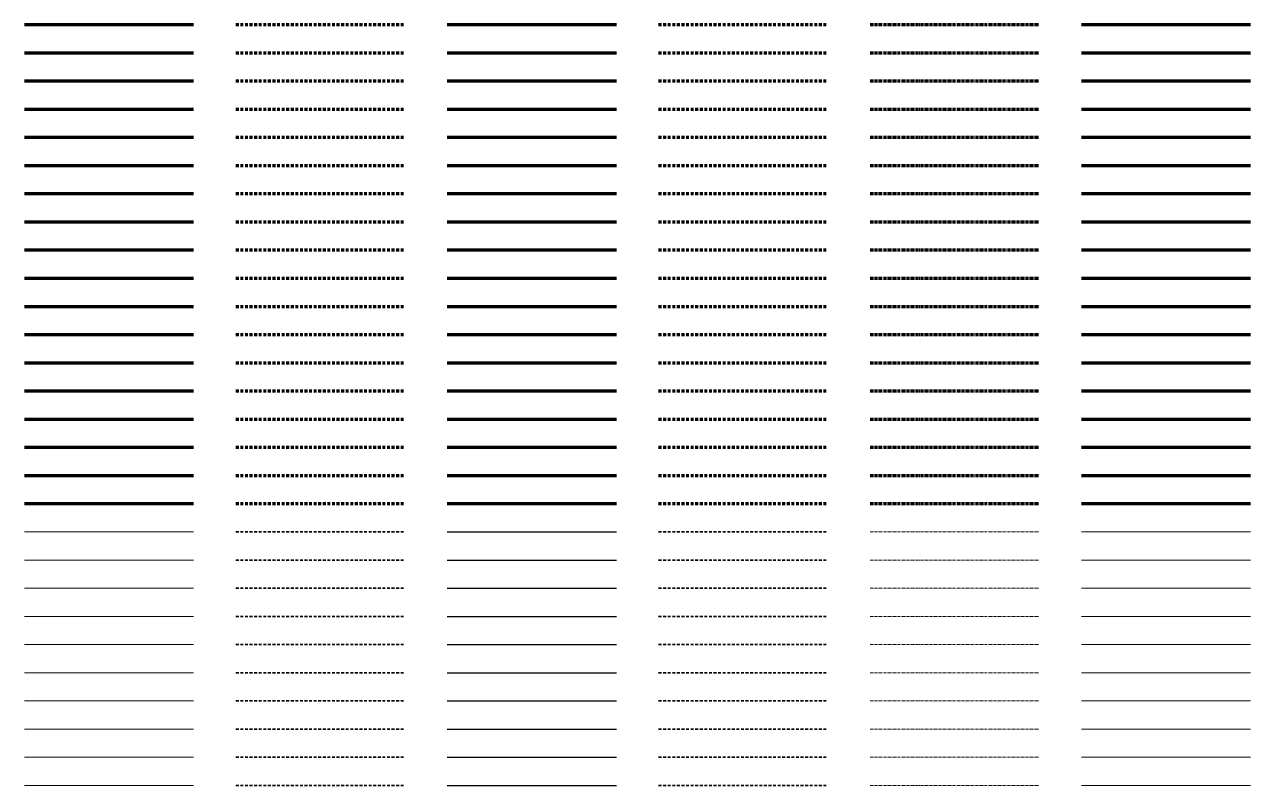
# Model space of a CAD drawing. Header units: metres. Extents: x -170 to 2070, y -13 to 17840.
# Drawn here: x 150 to 1020, y 12260 to 12800 of the extents above; entities that cross this region are included whole.
import ezdxf
from ezdxf.lldxf.tags import DXFTag

# ---------------------------------------------------------------- set-up
doc = ezdxf.new("R2010")
doc.units = ezdxf.units.M
doc.linetypes.add('KL-SO', pattern=[3.25, 2, -1.25])
doc.linetypes.add('KL-VERLATEN-SO', pattern=[3.25, 2, -0.5, 0.25, -0.5])
for name, color, linetype, lineweight in [('B-OI-KL-ET_MS_DISTRIBUTIE_6 kV_1x630Cu as50-G', 12, 'Continuous', 18), ('B-OI-KL-ET_MS_DISTRIBUTIE_6 kV_1x630Cu as50-RESERVE-G', 12, 'KL-RESERVE-SO', 18), ('B-OI-KL-ET_MS_DISTRIBUTIE_6 kV_1x630Cu as50-VERLATEN-G', 12, 'KL-VERLATEN-SO', 18), ('B-OI-KL-ET_MS_DISTRIBUTIE_6 kV_1x630Cu as70-G', 12, 'Continuous', 18), ('B-OI-KL-ET_MS_DISTRIBUTIE_6 kV_1x630Cu as70-RESERVE-G', 12, 'KL-RESERVE-SO', 18), ('B-OI-KL-ET_MS_DISTRIBUTIE_6 kV_1x630Cu as70-VERLATEN-G', 12, 'KL-VERLATEN-SO', 18), ('B-OI-KL-ET_MS_DISTRIBUTIE_6 kV_1x800Alrm as35-G', 12, 'Continuous', 18), ('B-OI-KL-ET_MS_DISTRIBUTIE_6 kV_1x800Alrm as35-RESERVE-G', 12, 'KL-RESERVE-SO', 18), ('B-OI-KL-ET_MS_DISTRIBUTIE_6 kV_1x800Alrm as35-VERLATEN-G', 12, 'KL-VERLATEN-SO', 18), ('B-OI-KL-ET_MS_DISTRIBUTIE_6 kV_1x800Alrm as50-G', 12, 'Continuous', 18), ('B-OI-KL-ET_MS_DISTRIBUTIE_6 kV_1x800Alrm as50-RESERVE-G', 12, 'KL-RESERVE-SO', 18), ('B-OI-KL-ET_MS_DISTRIBUTIE_6 kV_1x800Alrm as50-VERLATEN-G', 12, 'KL-VERLATEN-SO', 18), ('B-OI-KL-ET_MS_DISTRIBUTIE_6 kV_3x240Alrm as35-G', 12, 'Continuous', 18), ('B-OI-KL-ET_MS_DISTRIBUTIE_6 kV_3x240Alrm as35-RESERVE-G', 12, 'KL-RESERVE-SO', 18), ('B-OI-KL-ET_MS_DISTRIBUTIE_6 kV_3x240Alrm as35-VERLATEN-G', 12, 'KL-VERLATEN-SO', 18), ('B-OI-KL-ET_MS_DISTRIBUTIE_6 kV_3x240Alrm as50-G', 12, 'Continuous', 18), ('B-OI-KL-ET_MS_DISTRIBUTIE_6 kV_3x240Alrm as50-RESERVE-G', 12, 'KL-RESERVE-SO', 18), ('B-OI-KL-ET_MS_DISTRIBUTIE_6 kV_3x240Alrm as50-VERLATEN-G', 12, 'KL-VERLATEN-SO', 18), ('B-OI-KL-ET_MS_DISTRIBUTIE_6 kV_3x95Alrm as50-G', 12, 'Continuous', 18), ('B-OI-KL-ET_MS_DISTRIBUTIE_6 kV_3x95Alrm as50-RESERVE-G', 12, 'KL-RESERVE-SO', 18), ('B-OI-KL-ET_MS_DISTRIBUTIE_6 kV_3x95Alrm as50-VERLATEN-G', 12, 'KL-VERLATEN-SO', 18), ('B-OI-KL-ET_MS_DISTRIBUTIE_6 kV_OVERIG-G', 12, 'Continuous', 18), ('B-OI-KL-ET_MS_DISTRIBUTIE_6 kV_OVERIG-RESERVE-G', 12, 'KL-RESERVE-SO', 18), ('B-OI-KL-ET_MS_DISTRIBUTIE_6 kV_OVERIG-VERLATEN-G', 12, 'KL-VERLATEN-SO', 18), ('B-OI-KL-ET_MS_KATTENRUG-G', 7, 'Continuous', 18), ('B-OI-KL-ET_MS_KATTENRUG-RESERVE-G', 7, 'KL-RESERVE-SO', 18), ('B-OI-KL-ET_MS_KATTENRUG-VERLATEN-G', 7, 'KL-VERLATEN-SO', 18), ('B-OI-KL-ET_MS_KRUISING_OVERIG-G', 7, 'Continuous', 18), ('B-OI-KL-ET_MS_KRUISING_OVERIG-RESERVE-G', 7, 'KL-RESERVE-SO', 18), ('B-OI-KL-ET_MS_KRUISING_OVERIG-VERLATEN-G', 7, 'KL-VERLATEN-SO', 18), ('B-OI-KL-ET_MS_MANTELBUIS_GV EPOXY-G', 7, 'Continuous', 70), ('B-OI-KL-ET_MS_MANTELBUIS_GV EPOXY-RESERVE-G', 7, 'KL-RESERVE-SO', 70), ('B-OI-KL-ET_MS_MANTELBUIS_GV EPOXY-VERLATEN-G', 7, 'KL-VERLATEN-SO', 70), ('B-OI-KL-ET_MS_MANTELBUIS_GV EPOXY_150-G', 7, 'Continuous', 70), ('B-OI-KL-ET_MS_MANTELBUIS_GV EPOXY_150-RESERVE-G', 7, 'KL-RESERVE-SO', 70), ('B-OI-KL-ET_MS_MANTELBUIS_GV EPOXY_150-VERLATEN-G', 7, 'KL-VERLATEN-SO', 70), ('B-OI-KL-ET_MS_MANTELBUIS_GV EPOXY_200-G', 7, 'Continuous', 70), ('B-OI-KL-ET_MS_MANTELBUIS_GV EPOXY_200-RESERVE-G', 7, 'KL-RESERVE-SO', 70), ('B-OI-KL-ET_MS_MANTELBUIS_GV EPOXY_200-VERLATEN-G', 7, 'KL-VERLATEN-SO', 70), ('B-OI-KL-ET_MS_MANTELBUIS_GV EPOXY_250-G', 7, 'Continuous', 70), ('B-OI-KL-ET_MS_MANTELBUIS_GV EPOXY_250-RESERVE-G', 7, 'KL-RESERVE-SO', 70), ('B-OI-KL-ET_MS_MANTELBUIS_GV EPOXY_250-VERLATEN-G', 7, 'KL-VERLATEN-SO', 70), ('B-OI-KL-ET_MS_MANTELBUIS_GV EPOXY_300-G', 7, 'Continuous', 70), ('B-OI-KL-ET_MS_MANTELBUIS_GV EPOXY_300-RESERVE-G', 7, 'KL-RESERVE-SO', 70), ('B-OI-KL-ET_MS_MANTELBUIS_GV EPOXY_300-VERLATEN-G', 7, 'KL-VERLATEN-SO', 70), ('B-OI-KL-ET_MS_MANTELBUIS_GV EPOXY_350-G', 7, 'Continuous', 70), ('B-OI-KL-ET_MS_MANTELBUIS_GV EPOXY_350-RESERVE-G', 7, 'KL-RESERVE-SO', 70), ('B-OI-KL-ET_MS_MANTELBUIS_GV EPOXY_350-VERLATEN-G', 7, 'KL-VERLATEN-SO', 70), ('B-OI-KL-ET_MS_MANTELBUIS_GV EPOXY_400-G', 7, 'Continuous', 70), ('B-OI-KL-ET_MS_MANTELBUIS_GV EPOXY_400-RESERVE-G', 7, 'KL-RESERVE-SO', 70), ('B-OI-KL-ET_MS_MANTELBUIS_GV EPOXY_400-VERLATEN-G', 7, 'KL-VERLATEN-SO', 70), ('B-OI-KL-ET_MS_MANTELBUIS_GV EPOXY_558-G', 7, 'Continuous', 70), ('B-OI-KL-ET_MS_MANTELBUIS_GV EPOXY_558-RESERVE-G', 7, 'KL-RESERVE-SO', 70), ('B-OI-KL-ET_MS_MANTELBUIS_GV EPOXY_558-VERLATEN-G', 7, 'KL-VERLATEN-SO', 70), ('B-OI-KL-ET_MS_MANTELBUIS_GV EPOXY_616-G', 7, 'Continuous', 70), ('B-OI-KL-ET_MS_MANTELBUIS_GV EPOXY_616-RESERVE-G', 7, 'KL-RESERVE-SO', 70), ('B-OI-KL-ET_MS_MANTELBUIS_GV EPOXY_616-VERLATEN-G', 7, 'KL-VERLATEN-SO', 70), ('B-OI-KL-ET_MS_MANTELBUIS_HDPE DEELBAAR DN100 -G', 7, 'Continuous', 70), ('B-OI-KL-ET_MS_MANTELBUIS_HDPE DEELBAAR DN100 -RESERVE-G', 7, 'KL-RESERVE-SO', 70), ('B-OI-KL-ET_MS_MANTELBUIS_HDPE DEELBAAR DN100 -VERLATEN-G', 7, 'KL-VERLATEN-SO', 70), ('B-OI-KL-ET_MS_MANTELBUIS_HDPE DEELBAAR DN100_114-G', 7, 'Continuous', 70), ('B-OI-KL-ET_MS_MANTELBUIS_HDPE DEELBAAR DN100_114-RESERVE-G', 7, 'KL-RESERVE-SO', 70), ('B-OI-KL-ET_MS_MANTELBUIS_HDPE DEELBAAR DN100_114-VERLATEN-G', 7, 'KL-VERLATEN-SO', 70), ('B-OI-KL-ET_MS_MANTELBUIS_HDPE DEELBAAR DN150 -G', 7, 'Continuous', 70), ('B-OI-KL-ET_MS_MANTELBUIS_HDPE DEELBAAR DN150 -RESERVE-G', 7, 'KL-RESERVE-SO', 70), ('B-OI-KL-ET_MS_MANTELBUIS_HDPE DEELBAAR DN150 -VERLATEN-G', 7, 'KL-VERLATEN-SO', 70), ('B-OI-KL-ET_MS_MANTELBUIS_HDPE DEELBAAR DN150_165-G', 7, 'Continuous', 70), ('B-OI-KL-ET_MS_MANTELBUIS_HDPE DEELBAAR DN150_165-RESERVE-G', 7, 'KL-RESERVE-SO', 70), ('B-OI-KL-ET_MS_MANTELBUIS_HDPE DEELBAAR DN150_165-VERLATEN-G', 7, 'KL-VERLATEN-SO', 70), ('B-OI-KL-ET_MS_MANTELBUIS_HDPE FLEXIBEL-G', 7, 'Continuous', 70), ('B-OI-KL-ET_MS_MANTELBUIS_HDPE FLEXIBEL-RESERVE-G', 7, 'KL-RESERVE-SO', 70), ('B-OI-KL-ET_MS_MANTELBUIS_HDPE FLEXIBEL-VERLATEN-G', 7, 'KL-VERLATEN-SO', 70), ('B-OI-KL-ET_MS_MANTELBUIS_HDPE FLEXIBEL_110-G', 7, 'Continuous', 70), ('B-OI-KL-ET_MS_MANTELBUIS_HDPE FLEXIBEL_110-RESERVE-G', 7, 'KL-RESERVE-SO', 70), ('B-OI-KL-ET_MS_MANTELBUIS_HDPE FLEXIBEL_110-VERLATEN-G', 7, 'KL-VERLATEN-SO', 70), ('B-OI-KL-ET_MS_MANTELBUIS_HDPE FLEXIBEL_125-G', 7, 'Continuous', 70), ('B-OI-KL-ET_MS_MANTELBUIS_HDPE FLEXIBEL_125-RESERVE-G', 7, 'KL-RESERVE-SO', 70), ('B-OI-KL-ET_MS_MANTELBUIS_HDPE FLEXIBEL_125-VERLATEN-G', 7, 'KL-VERLATEN-SO', 70), ('B-OI-KL-ET_MS_MANTELBUIS_HDPE FLEXIBEL_160-G', 7, 'Continuous', 70), ('B-OI-KL-ET_MS_MANTELBUIS_HDPE FLEXIBEL_160-RESERVE-G', 7, 'KL-RESERVE-SO', 70), ('B-OI-KL-ET_MS_MANTELBUIS_HDPE FLEXIBEL_160-VERLATEN-G', 7, 'KL-VERLATEN-SO', 70), ('B-OI-KL-ET_MS_MANTELBUIS_HDPE FLEXIBEL_200-G', 7, 'Continuous', 70), ('B-OI-KL-ET_MS_MANTELBUIS_HDPE FLEXIBEL_200-RESERVE-G', 7, 'KL-RESERVE-SO', 70), ('B-OI-KL-ET_MS_MANTELBUIS_HDPE FLEXIBEL_200-VERLATEN-G', 7, 'KL-VERLATEN-SO', 70), ('N-OI-KL-ET_MS_DISTRIBUTIE_6 kV_1x630Cu as50-G', 12, 'KL-SO', 35), ('N-OI-KL-ET_MS_DISTRIBUTIE_6 kV_1x630Cu as70-G', 12, 'KL-SO', 35), ('N-OI-KL-ET_MS_DISTRIBUTIE_6 kV_1x800Alrm as35-G', 12, 'KL-SO', 35), ('N-OI-KL-ET_MS_DISTRIBUTIE_6 kV_1x800Alrm as50-G', 12, 'KL-SO', 35), ('N-OI-KL-ET_MS_DISTRIBUTIE_6 kV_3x240Alrm as35-G', 12, 'KL-SO', 35), ('N-OI-KL-ET_MS_DISTRIBUTIE_6 kV_3x240Alrm as50-G', 12, 'KL-SO', 35), ('N-OI-KL-ET_MS_DISTRIBUTIE_6 kV_3x95Alrm as50-G', 12, 'KL-SO', 35), ('N-OI-KL-ET_MS_DISTRIBUTIE_6 kV_OVERIG-G', 12, 'KL-SO', 35), ('N-OI-KL-ET_MS_KATTENRUG-G', 7, 'KL-SO', 35), ('N-OI-KL-ET_MS_KRUISING_OVERIG-G', 7, 'KL-SO', 35), ('N-OI-KL-ET_MS_MANTELBUIS_GV EPOXY-G', 10, 'KL-SO', 70), ('N-OI-KL-ET_MS_MANTELBUIS_GV EPOXY_150-G', 10, 'KL-SO', 70), ('N-OI-KL-ET_MS_MANTELBUIS_GV EPOXY_200-G', 10, 'KL-SO', 70), ('N-OI-KL-ET_MS_MANTELBUIS_GV EPOXY_250-G', 10, 'KL-SO', 70), ('N-OI-KL-ET_MS_MANTELBUIS_GV EPOXY_300-G', 10, 'KL-SO', 70), ('N-OI-KL-ET_MS_MANTELBUIS_GV EPOXY_350-G', 10, 'KL-SO', 70), ('N-OI-KL-ET_MS_MANTELBUIS_GV EPOXY_400-G', 10, 'KL-SO', 70), ('N-OI-KL-ET_MS_MANTELBUIS_GV EPOXY_558-G', 10, 'KL-SO', 70), ('N-OI-KL-ET_MS_MANTELBUIS_GV EPOXY_616-G', 10, 'KL-SO', 70), ('N-OI-KL-ET_MS_MANTELBUIS_HDPE DEELBAAR DN100 -G', 10, 'KL-SO', 70), ('N-OI-KL-ET_MS_MANTELBUIS_HDPE DEELBAAR DN100_114-G', 10, 'KL-SO', 70), ('N-OI-KL-ET_MS_MANTELBUIS_HDPE DEELBAAR DN150 -G', 10, 'KL-SO', 70), ('N-OI-KL-ET_MS_MANTELBUIS_HDPE DEELBAAR DN150_165-G', 10, 'KL-SO', 70), ('N-OI-KL-ET_MS_MANTELBUIS_HDPE FLEXIBEL-G', 10, 'KL-SO', 70), ('N-OI-KL-ET_MS_MANTELBUIS_HDPE FLEXIBEL_110-G', 10, 'KL-SO', 70), ('N-OI-KL-ET_MS_MANTELBUIS_HDPE FLEXIBEL_125-G', 10, 'KL-SO', 70), ('N-OI-KL-ET_MS_MANTELBUIS_HDPE FLEXIBEL_160-G', 10, 'KL-SO', 70), ('N-OI-KL-ET_MS_MANTELBUIS_HDPE FLEXIBEL_200-G', 10, 'KL-SO', 70), ('R-OI-KL-ET_MS_DISTRIBUTIE_6 kV_1x630Cu as50-G', 12, 'KL-SO', 35), ('R-OI-KL-ET_MS_DISTRIBUTIE_6 kV_1x630Cu as70-G', 12, 'KL-SO', 35), ('R-OI-KL-ET_MS_DISTRIBUTIE_6 kV_1x800Alrm as35-G', 12, 'KL-SO', 35), ('R-OI-KL-ET_MS_DISTRIBUTIE_6 kV_1x800Alrm as50-G', 12, 'KL-SO', 35), ('R-OI-KL-ET_MS_DISTRIBUTIE_6 kV_3x240Alrm as35-G', 12, 'KL-SO', 35), ('R-OI-KL-ET_MS_DISTRIBUTIE_6 kV_3x240Alrm as50-G', 12, 'KL-SO', 35), ('R-OI-KL-ET_MS_DISTRIBUTIE_6 kV_3x95Alrm as50-G', 12, 'KL-SO', 35), ('R-OI-KL-ET_MS_DISTRIBUTIE_6 kV_OVERIG-G', 12, 'KL-SO', 35), ('R-OI-KL-ET_MS_KATTENRUG-G', 7, 'KL-SO', 35), ('R-OI-KL-ET_MS_KRUISING_OVERIG-G', 7, 'KL-SO', 35), ('R-OI-KL-ET_MS_MANTELBUIS_GV EPOXY-G', 10, 'KL-SO', 70), ('R-OI-KL-ET_MS_MANTELBUIS_GV EPOXY_150-G', 10, 'KL-SO', 70), ('R-OI-KL-ET_MS_MANTELBUIS_GV EPOXY_200-G', 10, 'KL-SO', 70), ('R-OI-KL-ET_MS_MANTELBUIS_GV EPOXY_250-G', 10, 'KL-SO', 70), ('R-OI-KL-ET_MS_MANTELBUIS_GV EPOXY_300-G', 10, 'KL-SO', 70), ('R-OI-KL-ET_MS_MANTELBUIS_GV EPOXY_350-G', 10, 'KL-SO', 70), ('R-OI-KL-ET_MS_MANTELBUIS_GV EPOXY_400-G', 10, 'KL-SO', 70), ('R-OI-KL-ET_MS_MANTELBUIS_GV EPOXY_558-G', 10, 'KL-SO', 70), ('R-OI-KL-ET_MS_MANTELBUIS_GV EPOXY_616-G', 10, 'KL-SO', 70), ('R-OI-KL-ET_MS_MANTELBUIS_HDPE DEELBAAR DN100 -G', 10, 'KL-SO', 70), ('R-OI-KL-ET_MS_MANTELBUIS_HDPE DEELBAAR DN100_114-G', 10, 'KL-SO', 70), ('R-OI-KL-ET_MS_MANTELBUIS_HDPE DEELBAAR DN150 -G', 10, 'KL-SO', 70), ('R-OI-KL-ET_MS_MANTELBUIS_HDPE DEELBAAR DN150_165-G', 10, 'KL-SO', 70), ('R-OI-KL-ET_MS_MANTELBUIS_HDPE FLEXIBEL-G', 10, 'KL-SO', 70), ('R-OI-KL-ET_MS_MANTELBUIS_HDPE FLEXIBEL_110-G', 10, 'KL-SO', 70), ('R-OI-KL-ET_MS_MANTELBUIS_HDPE FLEXIBEL_125-G', 10, 'KL-SO', 70), ('R-OI-KL-ET_MS_MANTELBUIS_HDPE FLEXIBEL_160-G', 10, 'KL-SO', 70), ('R-OI-KL-ET_MS_MANTELBUIS_HDPE FLEXIBEL_200-G', 10, 'KL-SO', 70), ('V-OI-KL-ET_MS_DISTRIBUTIE_6 kV_1x630Cu as50-G', 12, 'V-KL-SO', 25), ('V-OI-KL-ET_MS_DISTRIBUTIE_6 kV_1x630Cu as70-G', 12, 'V-KL-SO', 25), ('V-OI-KL-ET_MS_DISTRIBUTIE_6 kV_1x800Alrm as35-G', 12, 'V-KL-SO', 25), ('V-OI-KL-ET_MS_DISTRIBUTIE_6 kV_1x800Alrm as50-G', 12, 'V-KL-SO', 25), ('V-OI-KL-ET_MS_DISTRIBUTIE_6 kV_3x240Alrm as35-G', 12, 'V-KL-SO', 25), ('V-OI-KL-ET_MS_DISTRIBUTIE_6 kV_3x240Alrm as50-G', 12, 'V-KL-SO', 25), ('V-OI-KL-ET_MS_DISTRIBUTIE_6 kV_3x95Alrm as50-G', 12, 'V-KL-SO', 25), ('V-OI-KL-ET_MS_DISTRIBUTIE_6 kV_OVERIG-G', 12, 'V-KL-SO', 25), ('V-OI-KL-ET_MS_KATTENRUG-G', 7, 'V-KL-SO', 25), ('V-OI-KL-ET_MS_KRUISING_OVERIG-G', 7, 'V-KL-SO', 25), ('V-OI-KL-ET_MS_MANTELBUIS_GV EPOXY-G', 7, 'V-KL-SO', 70), ('V-OI-KL-ET_MS_MANTELBUIS_GV EPOXY_150-G', 7, 'V-KL-SO', 70), ('V-OI-KL-ET_MS_MANTELBUIS_GV EPOXY_200-G', 7, 'V-KL-SO', 70), ('V-OI-KL-ET_MS_MANTELBUIS_GV EPOXY_250-G', 7, 'V-KL-SO', 70), ('V-OI-KL-ET_MS_MANTELBUIS_GV EPOXY_300-G', 7, 'V-KL-SO', 70), ('V-OI-KL-ET_MS_MANTELBUIS_GV EPOXY_350-G', 7, 'V-KL-SO', 70), ('V-OI-KL-ET_MS_MANTELBUIS_GV EPOXY_400-G', 7, 'V-KL-SO', 70), ('V-OI-KL-ET_MS_MANTELBUIS_GV EPOXY_558-G', 7, 'V-KL-SO', 70), ('V-OI-KL-ET_MS_MANTELBUIS_GV EPOXY_616-G', 7, 'V-KL-SO', 70), ('V-OI-KL-ET_MS_MANTELBUIS_HDPE DEELBAAR DN100 -G', 7, 'V-KL-SO', 70), ('V-OI-KL-ET_MS_MANTELBUIS_HDPE DEELBAAR DN100_114-G', 7, 'V-KL-SO', 70), ('V-OI-KL-ET_MS_MANTELBUIS_HDPE DEELBAAR DN150 -G', 7, 'V-KL-SO', 70), ('V-OI-KL-ET_MS_MANTELBUIS_HDPE DEELBAAR DN150_165-G', 7, 'V-KL-SO', 70), ('V-OI-KL-ET_MS_MANTELBUIS_HDPE FLEXIBEL-G', 7, 'V-KL-SO', 70), ('V-OI-KL-ET_MS_MANTELBUIS_HDPE FLEXIBEL_110-G', 7, 'V-KL-SO', 70), ('V-OI-KL-ET_MS_MANTELBUIS_HDPE FLEXIBEL_125-G', 7, 'V-KL-SO', 70), ('V-OI-KL-ET_MS_MANTELBUIS_HDPE FLEXIBEL_160-G', 7, 'V-KL-SO', 70), ('V-OI-KL-ET_MS_MANTELBUIS_HDPE FLEXIBEL_200-G', 7, 'V-KL-SO', 70)]:
    doc.layers.add(name, color=color, linetype=linetype, lineweight=lineweight)
tags = doc.linetypes.add('KL-RESERVE-SO', pattern='A,7,-2,["RS",Standard,S=1,R=0,X=-1,Y=-0.5],-1.5', length=10.5).pattern_tags.tags
tags[6] = DXFTag(74, 10)
doc.linetypes.add('V-KL-SO', pattern='A,2,[24,nlcs.shx,S=0.75,R=0,X=0,Y=0],2', length=4)

msp = doc.modelspace()

# ---------------------------------------------------------------- linework, layer by layer
at = {"layer": 'B-OI-KL-ET_MS_DISTRIBUTIE_6 kV_1x630Cu as50-G'}
msp.add_line((150, 12260), (270, 12260), dxfattribs=at)
at = {"layer": 'B-OI-KL-ET_MS_DISTRIBUTIE_6 kV_1x630Cu as50-RESERVE-G'}
msp.add_line((900, 12260), (1020, 12260), dxfattribs=at)
at = {"layer": 'B-OI-KL-ET_MS_DISTRIBUTIE_6 kV_1x630Cu as50-VERLATEN-G'}
msp.add_line((750, 12260), (870, 12260), dxfattribs=at)
at = {"layer": 'B-OI-KL-ET_MS_DISTRIBUTIE_6 kV_1x630Cu as70-G'}
msp.add_line((150, 12280), (270, 12280), dxfattribs=at)
at = {"layer": 'B-OI-KL-ET_MS_DISTRIBUTIE_6 kV_1x630Cu as70-RESERVE-G'}
msp.add_line((900, 12280), (1020, 12280), dxfattribs=at)
at = {"layer": 'B-OI-KL-ET_MS_DISTRIBUTIE_6 kV_1x630Cu as70-VERLATEN-G'}
msp.add_line((750, 12280), (870, 12280), dxfattribs=at)
at = {"layer": 'B-OI-KL-ET_MS_DISTRIBUTIE_6 kV_1x800Alrm as35-G'}
msp.add_line((150, 12300), (270, 12300), dxfattribs=at)
at = {"layer": 'B-OI-KL-ET_MS_DISTRIBUTIE_6 kV_1x800Alrm as35-RESERVE-G'}
msp.add_line((900, 12300), (1020, 12300), dxfattribs=at)
at = {"layer": 'B-OI-KL-ET_MS_DISTRIBUTIE_6 kV_1x800Alrm as35-VERLATEN-G'}
msp.add_line((750, 12300), (870, 12300), dxfattribs=at)
at = {"layer": 'B-OI-KL-ET_MS_DISTRIBUTIE_6 kV_1x800Alrm as50-G'}
msp.add_line((150, 12320), (270, 12320), dxfattribs=at)
at = {"layer": 'B-OI-KL-ET_MS_DISTRIBUTIE_6 kV_1x800Alrm as50-RESERVE-G'}
msp.add_line((900, 12320), (1020, 12320), dxfattribs=at)
at = {"layer": 'B-OI-KL-ET_MS_DISTRIBUTIE_6 kV_1x800Alrm as50-VERLATEN-G'}
msp.add_line((750, 12320), (870, 12320), dxfattribs=at)
at = {"layer": 'B-OI-KL-ET_MS_DISTRIBUTIE_6 kV_3x240Alrm as35-G'}
msp.add_line((150, 12340), (270, 12340), dxfattribs=at)
at = {"layer": 'B-OI-KL-ET_MS_DISTRIBUTIE_6 kV_3x240Alrm as35-RESERVE-G'}
msp.add_line((900, 12340), (1020, 12340), dxfattribs=at)
at = {"layer": 'B-OI-KL-ET_MS_DISTRIBUTIE_6 kV_3x240Alrm as35-VERLATEN-G'}
msp.add_line((750, 12340), (870, 12340), dxfattribs=at)
at = {"layer": 'B-OI-KL-ET_MS_DISTRIBUTIE_6 kV_3x240Alrm as50-G'}
msp.add_line((150, 12360), (270, 12360), dxfattribs=at)
at = {"layer": 'B-OI-KL-ET_MS_DISTRIBUTIE_6 kV_3x240Alrm as50-RESERVE-G'}
msp.add_line((900, 12360), (1020, 12360), dxfattribs=at)
at = {"layer": 'B-OI-KL-ET_MS_DISTRIBUTIE_6 kV_3x240Alrm as50-VERLATEN-G'}
msp.add_line((750, 12360), (870, 12360), dxfattribs=at)
at = {"layer": 'B-OI-KL-ET_MS_DISTRIBUTIE_6 kV_3x95Alrm as50-G'}
msp.add_line((150, 12380), (270, 12380), dxfattribs=at)
at = {"layer": 'B-OI-KL-ET_MS_DISTRIBUTIE_6 kV_3x95Alrm as50-RESERVE-G'}
msp.add_line((900, 12380), (1020, 12380), dxfattribs=at)
at = {"layer": 'B-OI-KL-ET_MS_DISTRIBUTIE_6 kV_3x95Alrm as50-VERLATEN-G'}
msp.add_line((750, 12380), (870, 12380), dxfattribs=at)
at = {"layer": 'B-OI-KL-ET_MS_DISTRIBUTIE_6 kV_OVERIG-G'}
msp.add_line((150, 12400), (270, 12400), dxfattribs=at)
at = {"layer": 'B-OI-KL-ET_MS_DISTRIBUTIE_6 kV_OVERIG-RESERVE-G'}
msp.add_line((900, 12400), (1020, 12400), dxfattribs=at)
at = {"layer": 'B-OI-KL-ET_MS_DISTRIBUTIE_6 kV_OVERIG-VERLATEN-G'}
msp.add_line((750, 12400), (870, 12400), dxfattribs=at)
at = {"layer": 'B-OI-KL-ET_MS_KATTENRUG-G'}
msp.add_line((150, 12420), (270, 12420), dxfattribs=at)
at = {"layer": 'B-OI-KL-ET_MS_KATTENRUG-RESERVE-G'}
msp.add_line((900, 12420), (1020, 12420), dxfattribs=at)
at = {"layer": 'B-OI-KL-ET_MS_KATTENRUG-VERLATEN-G'}
msp.add_line((750, 12420), (870, 12420), dxfattribs=at)
at = {"layer": 'B-OI-KL-ET_MS_KRUISING_OVERIG-G'}
msp.add_line((150, 12440), (270, 12440), dxfattribs=at)
at = {"layer": 'B-OI-KL-ET_MS_KRUISING_OVERIG-RESERVE-G'}
msp.add_line((900, 12440), (1020, 12440), dxfattribs=at)
at = {"layer": 'B-OI-KL-ET_MS_KRUISING_OVERIG-VERLATEN-G'}
msp.add_line((750, 12440), (870, 12440), dxfattribs=at)
at = {"layer": 'B-OI-KL-ET_MS_MANTELBUIS_GV EPOXY-G'}
msp.add_line((150, 12460), (270, 12460), dxfattribs=at)
at = {"layer": 'B-OI-KL-ET_MS_MANTELBUIS_GV EPOXY-RESERVE-G'}
msp.add_line((900, 12460), (1020, 12460), dxfattribs=at)
at = {"layer": 'B-OI-KL-ET_MS_MANTELBUIS_GV EPOXY-VERLATEN-G'}
msp.add_line((750, 12460), (870, 12460), dxfattribs=at)
at = {"layer": 'B-OI-KL-ET_MS_MANTELBUIS_GV EPOXY_150-G'}
msp.add_line((150, 12480), (270, 12480), dxfattribs=at)
at = {"layer": 'B-OI-KL-ET_MS_MANTELBUIS_GV EPOXY_150-RESERVE-G'}
msp.add_line((900, 12480), (1020, 12480), dxfattribs=at)
at = {"layer": 'B-OI-KL-ET_MS_MANTELBUIS_GV EPOXY_150-VERLATEN-G'}
msp.add_line((750, 12480), (870, 12480), dxfattribs=at)
at = {"layer": 'B-OI-KL-ET_MS_MANTELBUIS_GV EPOXY_200-G'}
msp.add_line((150, 12500), (270, 12500), dxfattribs=at)
at = {"layer": 'B-OI-KL-ET_MS_MANTELBUIS_GV EPOXY_200-RESERVE-G'}
msp.add_line((900, 12500), (1020, 12500), dxfattribs=at)
at = {"layer": 'B-OI-KL-ET_MS_MANTELBUIS_GV EPOXY_200-VERLATEN-G'}
msp.add_line((750, 12500), (870, 12500), dxfattribs=at)
at = {"layer": 'B-OI-KL-ET_MS_MANTELBUIS_GV EPOXY_250-G'}
msp.add_line((150, 12520), (270, 12520), dxfattribs=at)
at = {"layer": 'B-OI-KL-ET_MS_MANTELBUIS_GV EPOXY_250-RESERVE-G'}
msp.add_line((900, 12520), (1020, 12520), dxfattribs=at)
at = {"layer": 'B-OI-KL-ET_MS_MANTELBUIS_GV EPOXY_250-VERLATEN-G'}
msp.add_line((750, 12520), (870, 12520), dxfattribs=at)
at = {"layer": 'B-OI-KL-ET_MS_MANTELBUIS_GV EPOXY_300-G'}
msp.add_line((150, 12540), (270, 12540), dxfattribs=at)
at = {"layer": 'B-OI-KL-ET_MS_MANTELBUIS_GV EPOXY_300-RESERVE-G'}
msp.add_line((900, 12540), (1020, 12540), dxfattribs=at)
at = {"layer": 'B-OI-KL-ET_MS_MANTELBUIS_GV EPOXY_300-VERLATEN-G'}
msp.add_line((750, 12540), (870, 12540), dxfattribs=at)
at = {"layer": 'B-OI-KL-ET_MS_MANTELBUIS_GV EPOXY_350-G'}
msp.add_line((150, 12560), (270, 12560), dxfattribs=at)
at = {"layer": 'B-OI-KL-ET_MS_MANTELBUIS_GV EPOXY_350-RESERVE-G'}
msp.add_line((900, 12560), (1020, 12560), dxfattribs=at)
at = {"layer": 'B-OI-KL-ET_MS_MANTELBUIS_GV EPOXY_350-VERLATEN-G'}
msp.add_line((750, 12560), (870, 12560), dxfattribs=at)
at = {"layer": 'B-OI-KL-ET_MS_MANTELBUIS_GV EPOXY_400-G'}
msp.add_line((150, 12580), (270, 12580), dxfattribs=at)
at = {"layer": 'B-OI-KL-ET_MS_MANTELBUIS_GV EPOXY_400-RESERVE-G'}
msp.add_line((900, 12580), (1020, 12580), dxfattribs=at)
at = {"layer": 'B-OI-KL-ET_MS_MANTELBUIS_GV EPOXY_400-VERLATEN-G'}
msp.add_line((750, 12580), (870, 12580), dxfattribs=at)
at = {"layer": 'B-OI-KL-ET_MS_MANTELBUIS_GV EPOXY_558-G'}
msp.add_line((150, 12600), (270, 12600), dxfattribs=at)
at = {"layer": 'B-OI-KL-ET_MS_MANTELBUIS_GV EPOXY_558-RESERVE-G'}
msp.add_line((900, 12600), (1020, 12600), dxfattribs=at)
at = {"layer": 'B-OI-KL-ET_MS_MANTELBUIS_GV EPOXY_558-VERLATEN-G'}
msp.add_line((750, 12600), (870, 12600), dxfattribs=at)
at = {"layer": 'B-OI-KL-ET_MS_MANTELBUIS_GV EPOXY_616-G'}
msp.add_line((150, 12620), (270, 12620), dxfattribs=at)
at = {"layer": 'B-OI-KL-ET_MS_MANTELBUIS_GV EPOXY_616-RESERVE-G'}
msp.add_line((900, 12620), (1020, 12620), dxfattribs=at)
at = {"layer": 'B-OI-KL-ET_MS_MANTELBUIS_GV EPOXY_616-VERLATEN-G'}
msp.add_line((750, 12620), (870, 12620), dxfattribs=at)
at = {"layer": 'B-OI-KL-ET_MS_MANTELBUIS_HDPE DEELBAAR DN100 -G'}
msp.add_line((150, 12640), (270, 12640), dxfattribs=at)
at = {"layer": 'B-OI-KL-ET_MS_MANTELBUIS_HDPE DEELBAAR DN100 -RESERVE-G'}
msp.add_line((900, 12640), (1020, 12640), dxfattribs=at)
at = {"layer": 'B-OI-KL-ET_MS_MANTELBUIS_HDPE DEELBAAR DN100 -VERLATEN-G'}
msp.add_line((750, 12640), (870, 12640), dxfattribs=at)
at = {"layer": 'B-OI-KL-ET_MS_MANTELBUIS_HDPE DEELBAAR DN100_114-G'}
msp.add_line((150, 12660), (270, 12660), dxfattribs=at)
at = {"layer": 'B-OI-KL-ET_MS_MANTELBUIS_HDPE DEELBAAR DN100_114-RESERVE-G'}
msp.add_line((900, 12660), (1020, 12660), dxfattribs=at)
at = {"layer": 'B-OI-KL-ET_MS_MANTELBUIS_HDPE DEELBAAR DN100_114-VERLATEN-G'}
msp.add_line((750, 12660), (870, 12660), dxfattribs=at)
at = {"layer": 'B-OI-KL-ET_MS_MANTELBUIS_HDPE DEELBAAR DN150 -G'}
msp.add_line((150, 12680), (270, 12680), dxfattribs=at)
at = {"layer": 'B-OI-KL-ET_MS_MANTELBUIS_HDPE DEELBAAR DN150 -RESERVE-G'}
msp.add_line((900, 12680), (1020, 12680), dxfattribs=at)
at = {"layer": 'B-OI-KL-ET_MS_MANTELBUIS_HDPE DEELBAAR DN150 -VERLATEN-G'}
msp.add_line((750, 12680), (870, 12680), dxfattribs=at)
at = {"layer": 'B-OI-KL-ET_MS_MANTELBUIS_HDPE DEELBAAR DN150_165-G'}
msp.add_line((150, 12700), (270, 12700), dxfattribs=at)
at = {"layer": 'B-OI-KL-ET_MS_MANTELBUIS_HDPE DEELBAAR DN150_165-RESERVE-G'}
msp.add_line((900, 12700), (1020, 12700), dxfattribs=at)
at = {"layer": 'B-OI-KL-ET_MS_MANTELBUIS_HDPE DEELBAAR DN150_165-VERLATEN-G'}
msp.add_line((750, 12700), (870, 12700), dxfattribs=at)
at = {"layer": 'B-OI-KL-ET_MS_MANTELBUIS_HDPE FLEXIBEL-G'}
msp.add_line((150, 12720), (270, 12720), dxfattribs=at)
at = {"layer": 'B-OI-KL-ET_MS_MANTELBUIS_HDPE FLEXIBEL-RESERVE-G'}
msp.add_line((900, 12720), (1020, 12720), dxfattribs=at)
at = {"layer": 'B-OI-KL-ET_MS_MANTELBUIS_HDPE FLEXIBEL-VERLATEN-G'}
msp.add_line((750, 12720), (870, 12720), dxfattribs=at)
at = {"layer": 'B-OI-KL-ET_MS_MANTELBUIS_HDPE FLEXIBEL_110-G'}
msp.add_line((150, 12740), (270, 12740), dxfattribs=at)
at = {"layer": 'B-OI-KL-ET_MS_MANTELBUIS_HDPE FLEXIBEL_110-RESERVE-G'}
msp.add_line((900, 12740), (1020, 12740), dxfattribs=at)
at = {"layer": 'B-OI-KL-ET_MS_MANTELBUIS_HDPE FLEXIBEL_110-VERLATEN-G'}
msp.add_line((750, 12740), (870, 12740), dxfattribs=at)
at = {"layer": 'B-OI-KL-ET_MS_MANTELBUIS_HDPE FLEXIBEL_125-G'}
msp.add_line((150, 12760), (270, 12760), dxfattribs=at)
at = {"layer": 'B-OI-KL-ET_MS_MANTELBUIS_HDPE FLEXIBEL_125-RESERVE-G'}
msp.add_line((900, 12760), (1020, 12760), dxfattribs=at)
at = {"layer": 'B-OI-KL-ET_MS_MANTELBUIS_HDPE FLEXIBEL_125-VERLATEN-G'}
msp.add_line((750, 12760), (870, 12760), dxfattribs=at)
at = {"layer": 'B-OI-KL-ET_MS_MANTELBUIS_HDPE FLEXIBEL_160-G'}
msp.add_line((150, 12780), (270, 12780), dxfattribs=at)
at = {"layer": 'B-OI-KL-ET_MS_MANTELBUIS_HDPE FLEXIBEL_160-RESERVE-G'}
msp.add_line((900, 12780), (1020, 12780), dxfattribs=at)
at = {"layer": 'B-OI-KL-ET_MS_MANTELBUIS_HDPE FLEXIBEL_160-VERLATEN-G'}
msp.add_line((750, 12780), (870, 12780), dxfattribs=at)
at = {"layer": 'B-OI-KL-ET_MS_MANTELBUIS_HDPE FLEXIBEL_200-G'}
msp.add_line((150, 12800), (270, 12800), dxfattribs=at)
at = {"layer": 'B-OI-KL-ET_MS_MANTELBUIS_HDPE FLEXIBEL_200-RESERVE-G'}
msp.add_line((900, 12800), (1020, 12800), dxfattribs=at)
at = {"layer": 'B-OI-KL-ET_MS_MANTELBUIS_HDPE FLEXIBEL_200-VERLATEN-G'}
msp.add_line((750, 12800), (870, 12800), dxfattribs=at)
at = {"layer": 'N-OI-KL-ET_MS_DISTRIBUTIE_6 kV_1x630Cu as50-G'}
msp.add_line((300, 12260), (420, 12260), dxfattribs=at)
at = {"layer": 'N-OI-KL-ET_MS_DISTRIBUTIE_6 kV_1x630Cu as70-G'}
msp.add_line((300, 12280), (420, 12280), dxfattribs=at)
at = {"layer": 'N-OI-KL-ET_MS_DISTRIBUTIE_6 kV_1x800Alrm as35-G'}
msp.add_line((300, 12300), (420, 12300), dxfattribs=at)
at = {"layer": 'N-OI-KL-ET_MS_DISTRIBUTIE_6 kV_1x800Alrm as50-G'}
msp.add_line((300, 12320), (420, 12320), dxfattribs=at)
at = {"layer": 'N-OI-KL-ET_MS_DISTRIBUTIE_6 kV_3x240Alrm as35-G'}
msp.add_line((300, 12340), (420, 12340), dxfattribs=at)
at = {"layer": 'N-OI-KL-ET_MS_DISTRIBUTIE_6 kV_3x240Alrm as50-G'}
msp.add_line((300, 12360), (420, 12360), dxfattribs=at)
at = {"layer": 'N-OI-KL-ET_MS_DISTRIBUTIE_6 kV_3x95Alrm as50-G'}
msp.add_line((300, 12380), (420, 12380), dxfattribs=at)
at = {"layer": 'N-OI-KL-ET_MS_DISTRIBUTIE_6 kV_OVERIG-G'}
msp.add_line((300, 12400), (420, 12400), dxfattribs=at)
at = {"layer": 'N-OI-KL-ET_MS_KATTENRUG-G'}
msp.add_line((300, 12420), (420, 12420), dxfattribs=at)
at = {"layer": 'N-OI-KL-ET_MS_KRUISING_OVERIG-G'}
msp.add_line((300, 12440), (420, 12440), dxfattribs=at)
at = {"layer": 'N-OI-KL-ET_MS_MANTELBUIS_GV EPOXY-G'}
msp.add_line((300, 12460), (420, 12460), dxfattribs=at)
at = {"layer": 'N-OI-KL-ET_MS_MANTELBUIS_GV EPOXY_150-G'}
msp.add_line((300, 12480), (420, 12480), dxfattribs=at)
at = {"layer": 'N-OI-KL-ET_MS_MANTELBUIS_GV EPOXY_200-G'}
msp.add_line((300, 12500), (420, 12500), dxfattribs=at)
at = {"layer": 'N-OI-KL-ET_MS_MANTELBUIS_GV EPOXY_250-G'}
msp.add_line((300, 12520), (420, 12520), dxfattribs=at)
at = {"layer": 'N-OI-KL-ET_MS_MANTELBUIS_GV EPOXY_300-G'}
msp.add_line((300, 12540), (420, 12540), dxfattribs=at)
at = {"layer": 'N-OI-KL-ET_MS_MANTELBUIS_GV EPOXY_350-G'}
msp.add_line((300, 12560), (420, 12560), dxfattribs=at)
at = {"layer": 'N-OI-KL-ET_MS_MANTELBUIS_GV EPOXY_400-G'}
msp.add_line((300, 12580), (420, 12580), dxfattribs=at)
at = {"layer": 'N-OI-KL-ET_MS_MANTELBUIS_GV EPOXY_558-G'}
msp.add_line((300, 12600), (420, 12600), dxfattribs=at)
at = {"layer": 'N-OI-KL-ET_MS_MANTELBUIS_GV EPOXY_616-G'}
msp.add_line((300, 12620), (420, 12620), dxfattribs=at)
at = {"layer": 'N-OI-KL-ET_MS_MANTELBUIS_HDPE DEELBAAR DN100 -G'}
msp.add_line((300, 12640), (420, 12640), dxfattribs=at)
at = {"layer": 'N-OI-KL-ET_MS_MANTELBUIS_HDPE DEELBAAR DN100_114-G'}
msp.add_line((300, 12660), (420, 12660), dxfattribs=at)
at = {"layer": 'N-OI-KL-ET_MS_MANTELBUIS_HDPE DEELBAAR DN150 -G'}
msp.add_line((300, 12680), (420, 12680), dxfattribs=at)
at = {"layer": 'N-OI-KL-ET_MS_MANTELBUIS_HDPE DEELBAAR DN150_165-G'}
msp.add_line((300, 12700), (420, 12700), dxfattribs=at)
at = {"layer": 'N-OI-KL-ET_MS_MANTELBUIS_HDPE FLEXIBEL-G'}
msp.add_line((300, 12720), (420, 12720), dxfattribs=at)
at = {"layer": 'N-OI-KL-ET_MS_MANTELBUIS_HDPE FLEXIBEL_110-G'}
msp.add_line((300, 12740), (420, 12740), dxfattribs=at)
at = {"layer": 'N-OI-KL-ET_MS_MANTELBUIS_HDPE FLEXIBEL_125-G'}
msp.add_line((300, 12760), (420, 12760), dxfattribs=at)
at = {"layer": 'N-OI-KL-ET_MS_MANTELBUIS_HDPE FLEXIBEL_160-G'}
msp.add_line((300, 12780), (420, 12780), dxfattribs=at)
at = {"layer": 'N-OI-KL-ET_MS_MANTELBUIS_HDPE FLEXIBEL_200-G'}
msp.add_line((300, 12800), (420, 12800), dxfattribs=at)
at = {"layer": 'R-OI-KL-ET_MS_DISTRIBUTIE_6 kV_1x630Cu as50-G'}
msp.add_line((600, 12260), (720, 12260), dxfattribs=at)
at = {"layer": 'R-OI-KL-ET_MS_DISTRIBUTIE_6 kV_1x630Cu as70-G'}
msp.add_line((600, 12280), (720, 12280), dxfattribs=at)
at = {"layer": 'R-OI-KL-ET_MS_DISTRIBUTIE_6 kV_1x800Alrm as35-G'}
msp.add_line((600, 12300), (720, 12300), dxfattribs=at)
at = {"layer": 'R-OI-KL-ET_MS_DISTRIBUTIE_6 kV_1x800Alrm as50-G'}
msp.add_line((600, 12320), (720, 12320), dxfattribs=at)
at = {"layer": 'R-OI-KL-ET_MS_DISTRIBUTIE_6 kV_3x240Alrm as35-G'}
msp.add_line((600, 12340), (720, 12340), dxfattribs=at)
at = {"layer": 'R-OI-KL-ET_MS_DISTRIBUTIE_6 kV_3x240Alrm as50-G'}
msp.add_line((600, 12360), (720, 12360), dxfattribs=at)
at = {"layer": 'R-OI-KL-ET_MS_DISTRIBUTIE_6 kV_3x95Alrm as50-G'}
msp.add_line((600, 12380), (720, 12380), dxfattribs=at)
at = {"layer": 'R-OI-KL-ET_MS_DISTRIBUTIE_6 kV_OVERIG-G'}
msp.add_line((600, 12400), (720, 12400), dxfattribs=at)
at = {"layer": 'R-OI-KL-ET_MS_KATTENRUG-G'}
msp.add_line((600, 12420), (720, 12420), dxfattribs=at)
at = {"layer": 'R-OI-KL-ET_MS_KRUISING_OVERIG-G'}
msp.add_line((600, 12440), (720, 12440), dxfattribs=at)
at = {"layer": 'R-OI-KL-ET_MS_MANTELBUIS_GV EPOXY-G'}
msp.add_line((600, 12460), (720, 12460), dxfattribs=at)
at = {"layer": 'R-OI-KL-ET_MS_MANTELBUIS_GV EPOXY_150-G'}
msp.add_line((600, 12480), (720, 12480), dxfattribs=at)
at = {"layer": 'R-OI-KL-ET_MS_MANTELBUIS_GV EPOXY_200-G'}
msp.add_line((600, 12500), (720, 12500), dxfattribs=at)
at = {"layer": 'R-OI-KL-ET_MS_MANTELBUIS_GV EPOXY_250-G'}
msp.add_line((600, 12520), (720, 12520), dxfattribs=at)
at = {"layer": 'R-OI-KL-ET_MS_MANTELBUIS_GV EPOXY_300-G'}
msp.add_line((600, 12540), (720, 12540), dxfattribs=at)
at = {"layer": 'R-OI-KL-ET_MS_MANTELBUIS_GV EPOXY_350-G'}
msp.add_line((600, 12560), (720, 12560), dxfattribs=at)
at = {"layer": 'R-OI-KL-ET_MS_MANTELBUIS_GV EPOXY_400-G'}
msp.add_line((600, 12580), (720, 12580), dxfattribs=at)
at = {"layer": 'R-OI-KL-ET_MS_MANTELBUIS_GV EPOXY_558-G'}
msp.add_line((600, 12600), (720, 12600), dxfattribs=at)
at = {"layer": 'R-OI-KL-ET_MS_MANTELBUIS_GV EPOXY_616-G'}
msp.add_line((600, 12620), (720, 12620), dxfattribs=at)
at = {"layer": 'R-OI-KL-ET_MS_MANTELBUIS_HDPE DEELBAAR DN100 -G'}
msp.add_line((600, 12640), (720, 12640), dxfattribs=at)
at = {"layer": 'R-OI-KL-ET_MS_MANTELBUIS_HDPE DEELBAAR DN100_114-G'}
msp.add_line((600, 12660), (720, 12660), dxfattribs=at)
at = {"layer": 'R-OI-KL-ET_MS_MANTELBUIS_HDPE DEELBAAR DN150 -G'}
msp.add_line((600, 12680), (720, 12680), dxfattribs=at)
at = {"layer": 'R-OI-KL-ET_MS_MANTELBUIS_HDPE DEELBAAR DN150_165-G'}
msp.add_line((600, 12700), (720, 12700), dxfattribs=at)
at = {"layer": 'R-OI-KL-ET_MS_MANTELBUIS_HDPE FLEXIBEL-G'}
msp.add_line((600, 12720), (720, 12720), dxfattribs=at)
at = {"layer": 'R-OI-KL-ET_MS_MANTELBUIS_HDPE FLEXIBEL_110-G'}
msp.add_line((600, 12740), (720, 12740), dxfattribs=at)
at = {"layer": 'R-OI-KL-ET_MS_MANTELBUIS_HDPE FLEXIBEL_125-G'}
msp.add_line((600, 12760), (720, 12760), dxfattribs=at)
at = {"layer": 'R-OI-KL-ET_MS_MANTELBUIS_HDPE FLEXIBEL_160-G'}
msp.add_line((600, 12780), (720, 12780), dxfattribs=at)
at = {"layer": 'R-OI-KL-ET_MS_MANTELBUIS_HDPE FLEXIBEL_200-G'}
msp.add_line((600, 12800), (720, 12800), dxfattribs=at)
at = {"layer": 'V-OI-KL-ET_MS_DISTRIBUTIE_6 kV_1x630Cu as50-G'}
msp.add_line((450, 12260), (570, 12260), dxfattribs=at)
at = {"layer": 'V-OI-KL-ET_MS_DISTRIBUTIE_6 kV_1x630Cu as70-G'}
msp.add_line((450, 12280), (570, 12280), dxfattribs=at)
at = {"layer": 'V-OI-KL-ET_MS_DISTRIBUTIE_6 kV_1x800Alrm as35-G'}
msp.add_line((450, 12300), (570, 12300), dxfattribs=at)
at = {"layer": 'V-OI-KL-ET_MS_DISTRIBUTIE_6 kV_1x800Alrm as50-G'}
msp.add_line((450, 12320), (570, 12320), dxfattribs=at)
at = {"layer": 'V-OI-KL-ET_MS_DISTRIBUTIE_6 kV_3x240Alrm as35-G'}
msp.add_line((450, 12340), (570, 12340), dxfattribs=at)
at = {"layer": 'V-OI-KL-ET_MS_DISTRIBUTIE_6 kV_3x240Alrm as50-G'}
msp.add_line((450, 12360), (570, 12360), dxfattribs=at)
at = {"layer": 'V-OI-KL-ET_MS_DISTRIBUTIE_6 kV_3x95Alrm as50-G'}
msp.add_line((450, 12380), (570, 12380), dxfattribs=at)
at = {"layer": 'V-OI-KL-ET_MS_DISTRIBUTIE_6 kV_OVERIG-G'}
msp.add_line((450, 12400), (570, 12400), dxfattribs=at)
at = {"layer": 'V-OI-KL-ET_MS_KATTENRUG-G'}
msp.add_line((450, 12420), (570, 12420), dxfattribs=at)
at = {"layer": 'V-OI-KL-ET_MS_KRUISING_OVERIG-G'}
msp.add_line((450, 12440), (570, 12440), dxfattribs=at)
at = {"layer": 'V-OI-KL-ET_MS_MANTELBUIS_GV EPOXY-G'}
msp.add_line((450, 12460), (570, 12460), dxfattribs=at)
at = {"layer": 'V-OI-KL-ET_MS_MANTELBUIS_GV EPOXY_150-G'}
msp.add_line((450, 12480), (570, 12480), dxfattribs=at)
at = {"layer": 'V-OI-KL-ET_MS_MANTELBUIS_GV EPOXY_200-G'}
msp.add_line((450, 12500), (570, 12500), dxfattribs=at)
at = {"layer": 'V-OI-KL-ET_MS_MANTELBUIS_GV EPOXY_250-G'}
msp.add_line((450, 12520), (570, 12520), dxfattribs=at)
at = {"layer": 'V-OI-KL-ET_MS_MANTELBUIS_GV EPOXY_300-G'}
msp.add_line((450, 12540), (570, 12540), dxfattribs=at)
at = {"layer": 'V-OI-KL-ET_MS_MANTELBUIS_GV EPOXY_350-G'}
msp.add_line((450, 12560), (570, 12560), dxfattribs=at)
at = {"layer": 'V-OI-KL-ET_MS_MANTELBUIS_GV EPOXY_400-G'}
msp.add_line((450, 12580), (570, 12580), dxfattribs=at)
at = {"layer": 'V-OI-KL-ET_MS_MANTELBUIS_GV EPOXY_558-G'}
msp.add_line((450, 12600), (570, 12600), dxfattribs=at)
at = {"layer": 'V-OI-KL-ET_MS_MANTELBUIS_GV EPOXY_616-G'}
msp.add_line((450, 12620), (570, 12620), dxfattribs=at)
at = {"layer": 'V-OI-KL-ET_MS_MANTELBUIS_HDPE DEELBAAR DN100 -G'}
msp.add_line((450, 12640), (570, 12640), dxfattribs=at)
at = {"layer": 'V-OI-KL-ET_MS_MANTELBUIS_HDPE DEELBAAR DN100_114-G'}
msp.add_line((450, 12660), (570, 12660), dxfattribs=at)
at = {"layer": 'V-OI-KL-ET_MS_MANTELBUIS_HDPE DEELBAAR DN150 -G'}
msp.add_line((450, 12680), (570, 12680), dxfattribs=at)
at = {"layer": 'V-OI-KL-ET_MS_MANTELBUIS_HDPE DEELBAAR DN150_165-G'}
msp.add_line((450, 12700), (570, 12700), dxfattribs=at)
at = {"layer": 'V-OI-KL-ET_MS_MANTELBUIS_HDPE FLEXIBEL-G'}
msp.add_line((450, 12720), (570, 12720), dxfattribs=at)
at = {"layer": 'V-OI-KL-ET_MS_MANTELBUIS_HDPE FLEXIBEL_110-G'}
msp.add_line((450, 12740), (570, 12740), dxfattribs=at)
at = {"layer": 'V-OI-KL-ET_MS_MANTELBUIS_HDPE FLEXIBEL_125-G'}
msp.add_line((450, 12760), (570, 12760), dxfattribs=at)
at = {"layer": 'V-OI-KL-ET_MS_MANTELBUIS_HDPE FLEXIBEL_160-G'}
msp.add_line((450, 12780), (570, 12780), dxfattribs=at)
at = {"layer": 'V-OI-KL-ET_MS_MANTELBUIS_HDPE FLEXIBEL_200-G'}
msp.add_line((450, 12800), (570, 12800), dxfattribs=at)

doc.saveas('drawing.dxf')
